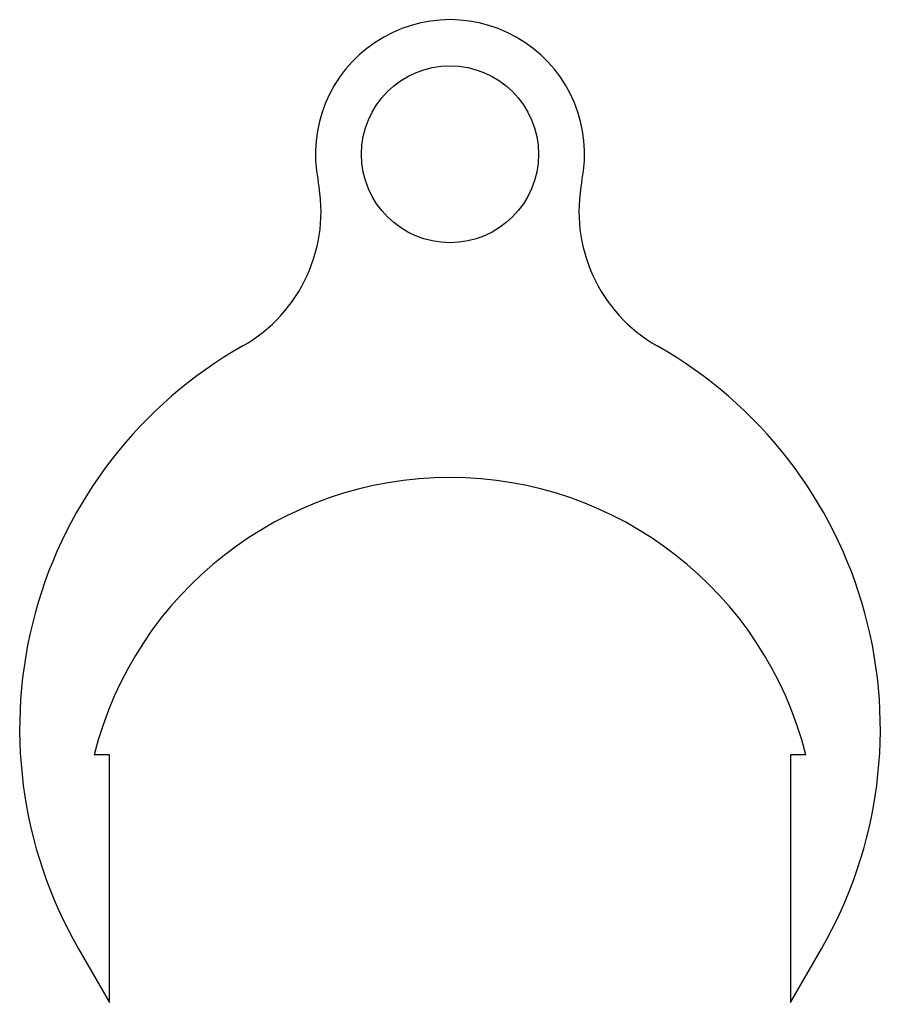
# Model space of a CAD drawing. Header units: millimetres. Extents: x -70 to 70, y -137 to 22.
import ezdxf

# ---------------------------------------------------------------- set-up
doc = ezdxf.new("R2010")
doc.units = ezdxf.units.MM

msp = doc.modelspace()

# ---------------------------------------------------------------- linework, layer by layer
at = {"color": 7, "linetype": 'Continuous', "lineweight": 25}
for p, q in [((-55, -97.07), (-57.5, -97.07)), ((-55, -137.07), (-55, -97.07)), ((55, -97.07), (55, -137.07)), ((57.5, -97.07), (55, -97.07)), ((-60, -128.41), (-55, -137.07)), ((55, -137.07), (60, -128.41))]:
    msp.add_line(p, q, dxfattribs=at)
msp.add_circle((0, 0), 14.3, dxfattribs=at)
for centre, radius, start, end in [((0, 0), 21.75, 348.5979, 191.4021), ((-45.83, -9.24), 25, 299.5591, 11.4021), ((45.83, -9.24), 25, 168.5979, 240.4409), ((1.59, -92.85), 71.12, 119.5591, 210), ((-1.59, -92.85), 71.12, 330, 60.4409), ((0, -111.54), 59.29, 14.131, 165.869)]:
    msp.add_arc(centre, radius, start, end, dxfattribs=at)

doc.saveas('drawing.dxf')
